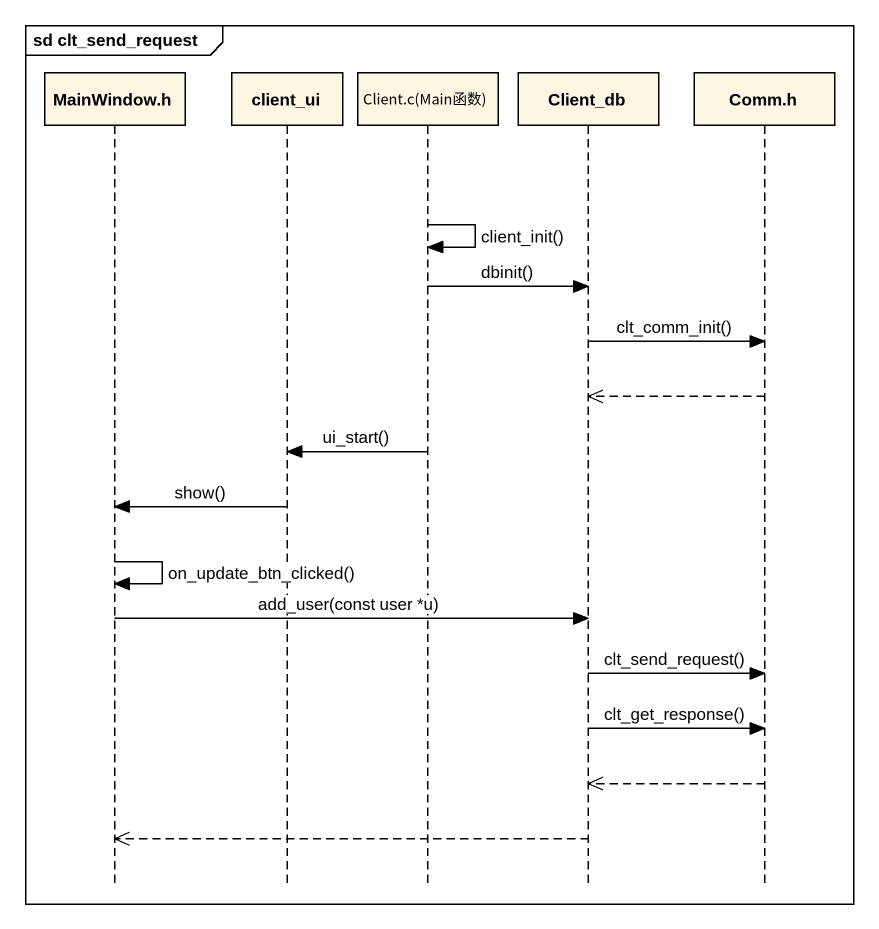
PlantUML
@startuml
mainframe sd clt_send_request
hide footbox
participant "MainWindow.h" as MainWindow_h
participant client_ui
participant "Client.c(Main函数)" as Client_c_Main函数
participant Client_db
participant "Comm.h" as Comm_h

Client_c_Main函数 -> Client_c_Main函数 : client_init()
Client_c_Main函数 -> Client_db : dbinit()
Client_db -> Comm_h : clt_comm_init()
Comm_h -->> Client_db
Client_c_Main函数 -> client_ui : ui_start()
client_ui -> MainWindow_h : show()
MainWindow_h -> MainWindow_h : on_update_btn_clicked()
MainWindow_h -> Client_db : add_user(const user *u)
Client_db -> Comm_h : clt_send_request()
Client_db -> Comm_h : clt_get_response()
Comm_h -->> Client_db
Client_db -->> MainWindow_h
@enduml
